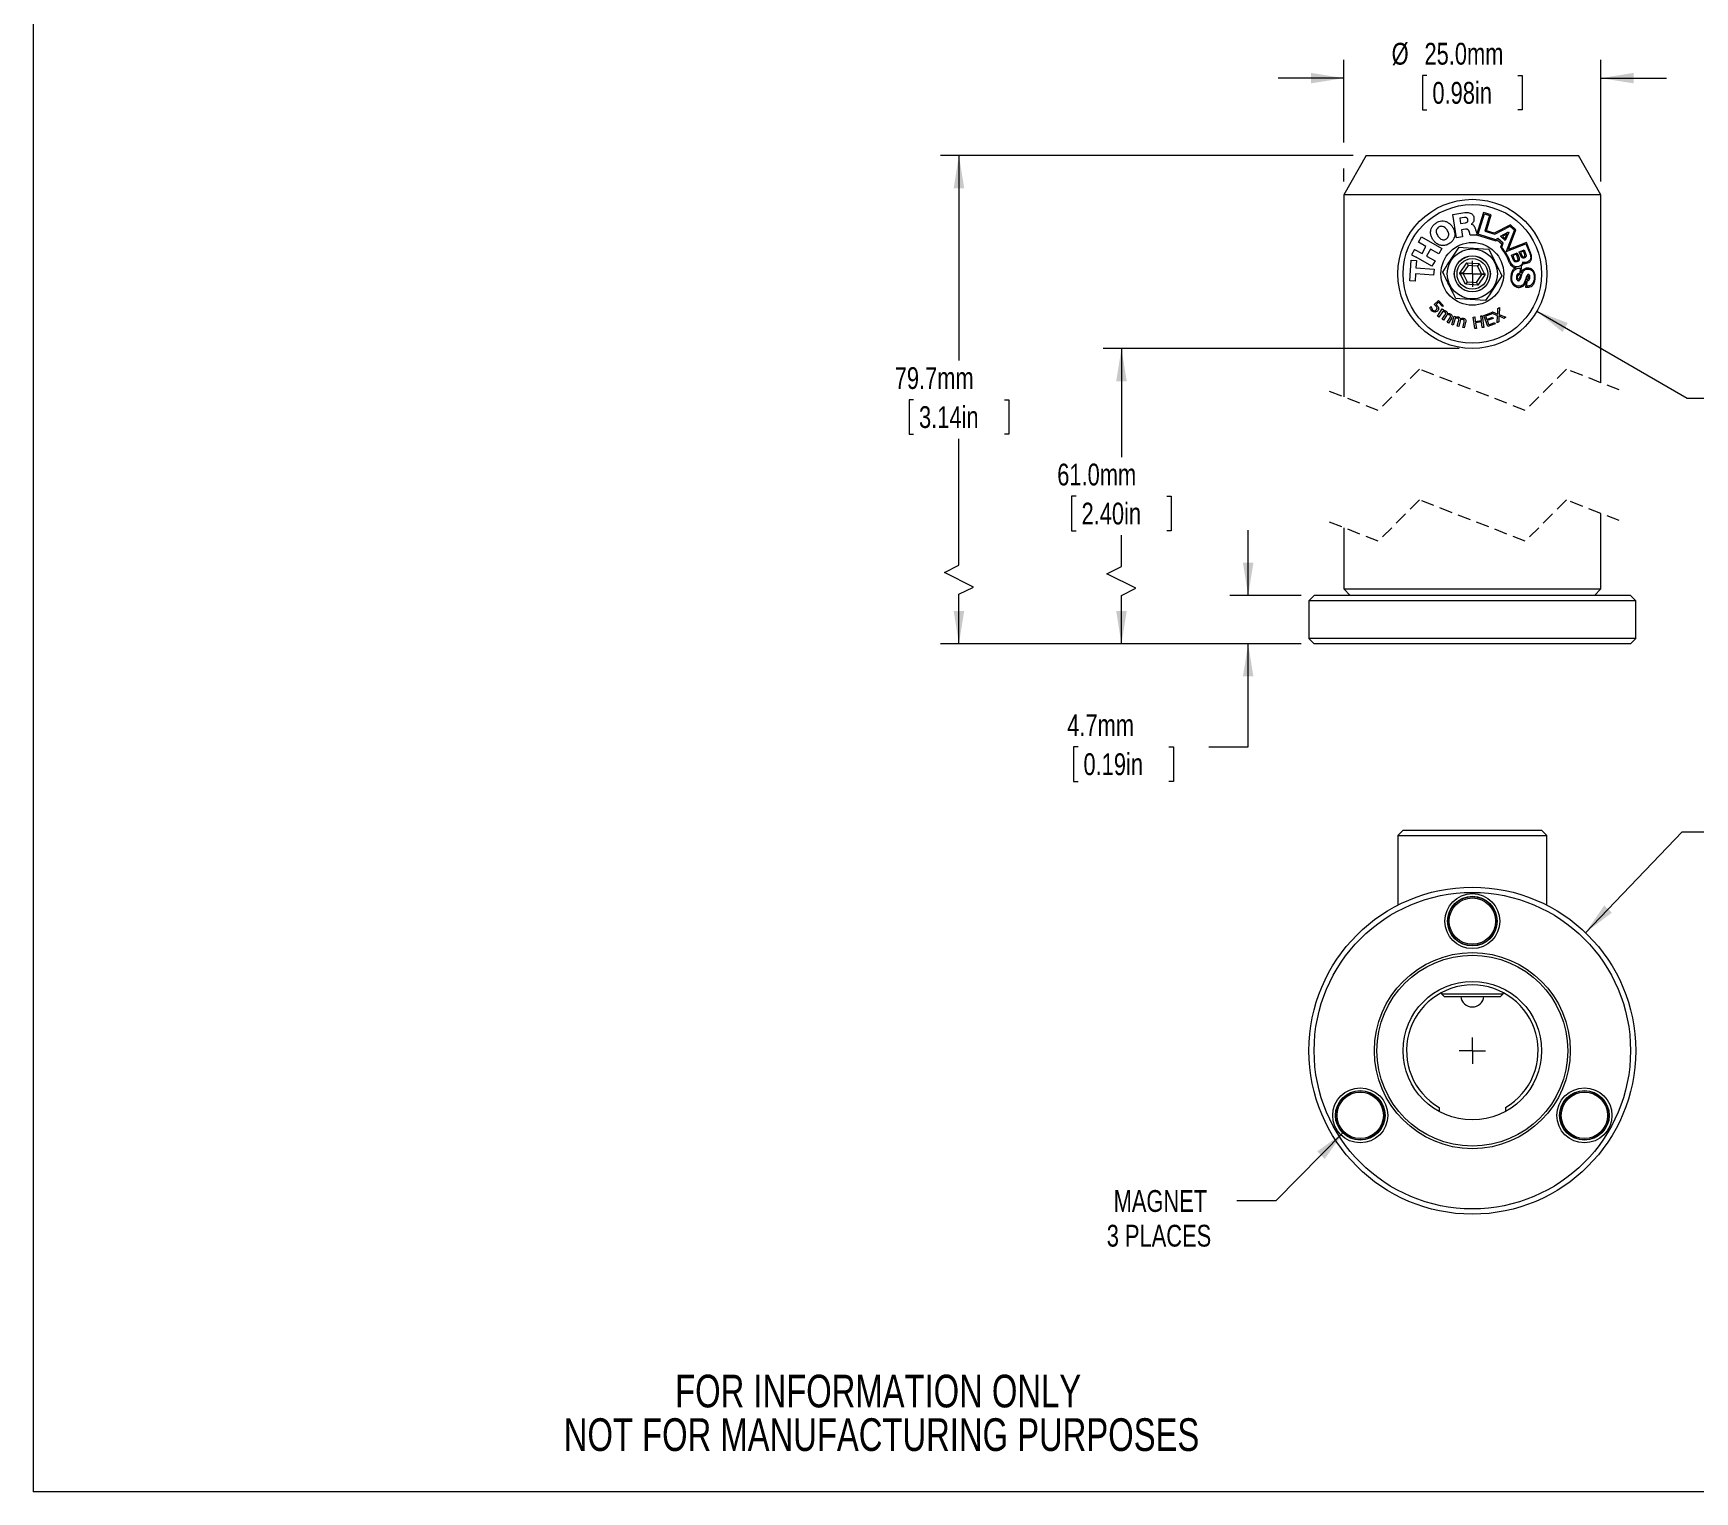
# Model space of a CAD drawing. Header units: millimetres. Extents: x 2 to 278, y 1 to 215.
# Drawn here: x 1.6 to 163, y 0.9 to 142.5 of the extents above; entities that cross this region are included whole.
import ezdxf

# ---------------------------------------------------------------- set-up
doc = ezdxf.new("R2010")
doc.units = ezdxf.units.MM
doc.linetypes.add('HIDDEN', pattern=[1.905, 1.27, -0.635])
doc.styles.add('SLDTEXTSTYLE0', font='TXT', dxfattribs={"width": 0.75})
doc.dimstyles.new('SLDDIMSTYLE0', dxfattribs={"dimtxt": 2.116667, "dimasz": 3.175, "dimexe": 0, "dimexo": 0.0625, "dimgap": 0.529167, "dimtad": 0, "dimtih": 1, "dimtoh": 1, "dimdec": 1, "dimrnd": 1e-09, "dimzin": 12, "dimdsep": 46, "dimtxsty": 'SLDTEXTSTYLE0', "dimsah": 1, "dimcen": 0, "dimadec": 0, "dimazin": 3, "dimtfac": 1, "dimtdec": 1, "dimtofl": 0, "dimtmove": 0, "dimatfit": 3, "dimfxl": 1, "dimfrac": 2, "dimtolj": 1, "dimtzin": 12, "dimarcsym": 0})
doc.dimstyles.new('SLDDIMSTYLE1', dxfattribs={"dimtxt": 2.116667, "dimasz": 3.175, "dimexe": 0, "dimexo": 0.0625, "dimgap": 0.529167, "dimtad": 0, "dimtih": 1, "dimtoh": 1, "dimdec": 1, "dimrnd": 1e-09, "dimzin": 12, "dimdsep": 46, "dimtxsty": 'SLDTEXTSTYLE0', "dimsah": 1, "dimcen": 0.09, "dimadec": 0, "dimazin": 3, "dimtfac": 1, "dimtdec": 1, "dimtmove": 0, "dimatfit": 0, "dimfxl": 1, "dimfrac": 2, "dimtolj": 1, "dimtzin": 12, "dimarcsym": 0})
doc.dimstyles.new('SLDDIMSTYLE2', dxfattribs={"dimtxt": 2.116667, "dimasz": 3.175, "dimexe": 0, "dimexo": 0.0625, "dimgap": 0.529167, "dimtad": 0, "dimtih": 1, "dimtoh": 1, "dimdec": 1, "dimrnd": 1e-09, "dimzin": 4, "dimdsep": 46, "dimtxsty": 'SLDTEXTSTYLE0', "dimsah": 1, "dimcen": 0.09, "dimadec": 0, "dimazin": 1, "dimtfac": 1, "dimtdec": 1, "dimtofl": 0, "dimtmove": 0, "dimatfit": 3, "dimfxl": 1, "dimfrac": 2, "dimtolj": 1, "dimtzin": 12, "dimarcsym": 0})
doc.dimstyles.new('SLDDIMSTYLE3', dxfattribs={"dimtxt": 2.116667, "dimasz": 3.175, "dimexe": 0, "dimexo": 0.0625, "dimgap": 0.529167, "dimtad": 0, "dimtih": 1, "dimtoh": 1, "dimdec": 1, "dimrnd": 1e-09, "dimzin": 12, "dimdsep": 46, "dimtxsty": 'SLDTEXTSTYLE0', "dimsah": 1, "dimcen": 0.09, "dimadec": 0, "dimazin": 3, "dimtfac": 1, "dimtdec": 1, "dimtofl": 0, "dimtmove": 0, "dimatfit": 3, "dimfxl": 1, "dimfrac": 2, "dimtolj": 1, "dimtzin": 12, "dimarcsym": 0})
doc.dimstyles.new('SLDDIMSTYLE4', dxfattribs={"dimtxt": 2.116667, "dimasz": 3.175, "dimexe": 0, "dimexo": 0.0625, "dimgap": 0.529167, "dimtad": 0, "dimtih": 1, "dimtoh": 1, "dimdec": 1, "dimrnd": 1e-09, "dimzin": 4, "dimdsep": 46, "dimtxsty": 'SLDTEXTSTYLE0', "dimsah": 1, "dimcen": 0.09, "dimadec": 0, "dimazin": 1, "dimtfac": 1, "dimtdec": 1, "dimtmove": 0, "dimatfit": 0, "dimfxl": 1, "dimfrac": 2, "dimtolj": 1, "dimtzin": 12, "dimarcsym": 0})
doc.dimstyles.new('SLDDIMSTYLE6', dxfattribs={"dimtxt": 2.116667, "dimasz": 3.175, "dimexe": 0, "dimexo": 0.0625, "dimgap": 0.529167, "dimtad": 0, "dimtih": 1, "dimtoh": 1, "dimdec": 1, "dimrnd": 1e-09, "dimzin": 12, "dimdsep": 46, "dimtxsty": 'SLDTEXTSTYLE0', "dimsah": 1, "dimcen": 0, "dimadec": 0, "dimazin": 3, "dimtfac": 1, "dimtdec": 1, "dimtofl": 0, "dimtmove": 0, "dimatfit": 3, "dimfxl": 1, "dimfrac": 2, "dimtolj": 1, "dimtzin": 12, "dimarcsym": 0})

# ---------------------------------------------------------------- blocks, each defined once
blk = doc.blocks.new('SW_NOTE_2')
at = {"color": 0, "linetype": 'Continuous', "lineweight": 0, "char_height": 3.175, "attachment_point": 2, "style": 'SLDTEXTSTYLE0'}
for s, insert in [('FOR INFORMATION ONLY', (25.05, 4.09)), ('NOT FOR MANUFACTURING PURPOSES', (25.38, -0.14))]:
    blk.add_mtext(s, dxfattribs=dict(at, insert=insert))
blk = doc.blocks.new('*D7')
at = {"color": 7, "linetype": 'Continuous', "lineweight": 0}
for p, q in [((147.67, 115.56), (162.28, 107.12)), ((162.28, 107.12), (166.09, 107.12))]:
    blk.add_line(p, q, dxfattribs=at)
blk.add_solid([(147.67, 115.56), (150.16, 113.53), (150.67, 114.41)], dxfattribs=at)
at = {"color": 7, "linetype": 'Continuous', "lineweight": 0, "char_height": 2.1167, "attachment_point": 1, "style": 'SLDTEXTSTYLE0'}
for s, insert in [('SPRING LOADED THUMBSCREW', (166.09, 108.17, -10.89)), ('5.0mm [3/16in] HEX SOCKET', (166.09, 104.8, -10.89))]:
    blk.add_mtext(s, dxfattribs=dict(at, insert=insert))
blk = doc.blocks.new('*D8')
at = {"color": 7, "linetype": 'Continuous', "lineweight": 0}
for p, q in [((119.62, 87.95), (119.62, 94.3)), ((124.76, 87.95), (117.84, 87.95)), ((124.76, 83.25), (117.84, 83.25)), ((119.62, 73.25), (119.62, 83.25)), ((103.09, 73.25), (102.66, 73.25)), ((102.66, 73.25), (102.66, 69.89)), ((111.92, 73.25), (112.35, 73.25)), ((112.35, 73.25), (112.35, 69.89)), ((115.81, 73.25), (119.62, 73.25)), ((102.66, 69.89), (103.09, 69.89)), ((112.35, 69.89), (111.92, 69.89))]:
    blk.add_line(p, q, dxfattribs=at)
for points in [[(119.62, 87.95), (120.13, 91.13), (119.11, 91.13)], [(119.62, 83.25), (119.11, 80.08), (120.13, 80.08)]]:
    blk.add_solid(points, dxfattribs=at)
at = {"color": 7, "linetype": 'Continuous', "lineweight": 0, "char_height": 2.117, "attachment_point": 1, "style": 'SLDTEXTSTYLE0'}
for s, insert in [('4.7mm', (102.04, 76.41, -10.89)), ('0.19in', (103.62, 72.62, -10.89))]:
    blk.add_mtext(s, dxfattribs=dict(at, insert=insert))
blk = doc.blocks.new('*D9')
at = {"color": 7, "linetype": 'Continuous', "lineweight": 0}
for p, q in [((140.13, 111.94), (105.53, 111.94)), ((107.31, 111.94), (107.31, 101.39)), ((102.9, 97.59), (102.47, 97.59)), ((102.47, 97.59), (102.47, 94.23)), ((111.73, 97.59), (112.15, 97.59)), ((112.15, 97.59), (112.15, 94.23)), ((102.47, 94.23), (102.9, 94.23)), ((107.31, 90.77), (107.31, 93.8)), ((112.15, 94.23), (111.73, 94.23)), ((105.9, 90.06), (107.31, 90.77)), ((108.72, 88.65), (105.9, 90.06)), ((107.31, 87.95), (108.72, 88.65)), ((107.31, 83.25), (107.31, 87.95)), ((124.76, 83.25), (105.53, 83.25))]:
    blk.add_line(p, q, dxfattribs=at)
for points in [[(107.31, 111.94), (106.8, 108.76), (107.82, 108.76)], [(107.31, 83.25), (107.82, 86.43), (106.8, 86.43)]]:
    blk.add_solid(points, dxfattribs=at)
at = {"color": 7, "linetype": 'Continuous', "lineweight": 0, "char_height": 2.117, "attachment_point": 1, "style": 'SLDTEXTSTYLE0'}
for s, insert in [('61.0mm', (101.07, 100.75, -10.89)), ('2.40in', (103.43, 96.96, -10.89))]:
    blk.add_mtext(s, dxfattribs=dict(at, insert=insert))
blk = doc.blocks.new('*D10')
at = {"color": 7, "linetype": 'Continuous', "lineweight": 0}
for p, q in [((129.83, 130.68), (89.74, 130.68)), ((91.52, 130.68), (91.52, 110.76)), ((87.11, 106.96), (86.68, 106.96)), ((86.68, 106.96), (86.68, 103.6)), ((95.94, 106.96), (96.37, 106.96)), ((96.37, 106.96), (96.37, 103.6)), ((86.68, 103.6), (87.11, 103.6)), ((96.37, 103.6), (95.94, 103.6)), ((91.52, 90.89), (91.52, 103.17)), ((90.11, 90.18), (91.52, 90.89)), ((92.93, 88.77), (90.11, 90.18)), ((91.52, 88.06), (92.93, 88.77)), ((91.52, 83.25), (91.52, 88.06)), ((124.76, 83.25), (89.74, 83.25))]:
    blk.add_line(p, q, dxfattribs=at)
for points in [[(91.52, 130.68), (91.01, 127.5), (92.03, 127.5)], [(91.52, 83.25), (92.03, 86.43), (91.01, 86.43)]]:
    blk.add_solid(points, dxfattribs=at)
at = {"color": 7, "linetype": 'Continuous', "lineweight": 0, "char_height": 2.117, "attachment_point": 1, "style": 'SLDTEXTSTYLE0'}
for s, insert in [('79.7mm', (85.28, 110.12, -10.89)), ('3.14in', (87.64, 106.33, -10.89))]:
    blk.add_mtext(s, dxfattribs=dict(at, insert=insert))
blk = doc.blocks.new('*D11')
at = {"color": 7, "linetype": 'Continuous', "lineweight": 0}
for p, q in [((128.9, 131.95), (128.9, 139.97)), ((153.9, 128.14), (153.9, 139.97)), ((128.9, 138.19), (122.55, 138.19)), ((136.98, 138.46), (136.55, 138.46)), ((136.55, 138.46), (136.55, 135.1)), ((145.81, 138.46), (146.24, 138.46)), ((146.24, 138.46), (146.24, 135.1)), ((153.9, 138.19), (160.25, 138.19)), ((136.55, 135.1), (136.98, 135.1)), ((146.24, 135.1), (145.81, 135.1)), ((128.9, 128.14), (128.9, 129.41))]:
    blk.add_line(p, q, dxfattribs=at)
for points in [[(128.9, 138.19), (125.72, 138.7), (125.72, 137.68)], [(153.9, 138.19), (157.07, 137.68), (157.07, 138.7)]]:
    blk.add_solid(points, dxfattribs=at)
at = {"color": 7, "linetype": 'Continuous', "lineweight": 0, "char_height": 2.117, "attachment_point": 1, "style": 'SLDTEXTSTYLE0'}
for s, insert in [('%%c', (133.56, 141.62, -10.89)), ('25.0mm', (136.75, 141.62, -10.89)), ('0.98in', (137.52, 137.82, -10.89))]:
    blk.add_mtext(s, dxfattribs=dict(at, insert=insert))
blk = doc.blocks.new('SW_CENTERMARKSYMBOL_0')
at = {"color": 0, "linetype": 'Continuous', "lineweight": 0}
for q in [(-1.27, 0), (0, 1.27), (0, -1.27), (1.27, 0)]:
    blk.add_line((0, 0), q, dxfattribs=at)
blk = doc.blocks.new('*D17')
at = {"color": 7, "linetype": 'Continuous', "lineweight": 0}
for p, q in [((128.93, 35.85), (122.32, 29.15)), ((122.32, 29.15), (118.51, 29.15))]:
    blk.add_line(p, q, dxfattribs=at)
blk.add_solid([(128.93, 35.85), (126.33, 33.95), (127.06, 33.23)], dxfattribs=at)
at = {"color": 7, "linetype": 'Continuous', "lineweight": 0, "char_height": 2.117, "attachment_point": 1, "style": 'SLDTEXTSTYLE0'}
for s, insert in [('MAGNET', (106.55, 30.2, -6.4)), ('3 PLACES', (105.88, 26.83, -6.4))]:
    blk.add_mtext(s, dxfattribs=dict(at, insert=insert))
blk = doc.blocks.new('*D18')
at = {"color": 7, "linetype": 'Continuous', "lineweight": 0}
for p, q in [((152.39, 55.2), (161.78, 64.98)), ((161.78, 64.98), (165.59, 64.98)), ((166.34, 63.41), (165.91, 63.41)), ((165.91, 63.41), (165.91, 60.05)), ((175.17, 63.41), (175.6, 63.41)), ((175.6, 63.41), (175.6, 60.05)), ((165.91, 60.05), (166.34, 60.05)), ((175.6, 60.05), (175.17, 60.05))]:
    blk.add_line(p, q, dxfattribs=at)
blk.add_solid([(152.39, 55.2), (154.95, 57.14), (154.22, 57.84)], dxfattribs=at)
at = {"color": 7, "linetype": 'Continuous', "lineweight": 0, "char_height": 2.117, "attachment_point": 1, "style": 'SLDTEXTSTYLE0'}
for s, insert in [('%%c', (165.59, 66.57, -6.4)), ('31.8mm', (168.78, 66.57, -6.4)), ('1.25in', (166.87, 62.78, -6.4))]:
    blk.add_mtext(s, dxfattribs=dict(at, insert=insert))
blk = doc.blocks.new('SW_CENTERMARKSYMBOL_2')
at = {"color": 0, "linetype": 'Continuous', "lineweight": 0}
for q in [(-1.27, 0), (0, 1.27), (0, -1.27), (1.27, 0)]:
    blk.add_line((0, 0), q, dxfattribs=at)

msp = doc.modelspace()

# ---------------------------------------------------------------- linework, layer by layer
at = {"color": 7, "linetype": 'Continuous', "lineweight": 0}
for p, q in [((1.58, 214.65), (1.58, 0.9)), ((131.1, 130.68), (128.9, 126.87)), ((131.1, 130.68), (141.4, 130.68)), ((141.4, 130.68), (151.7, 130.68)), ((153.9, 126.87), (151.7, 130.68)), ((128.9, 126.87), (128.9, 107.23)), ((141.4, 126.87), (128.9, 126.87)), ((153.9, 126.87), (141.4, 126.87)), ((153.9, 108.61), (153.9, 126.87)), ((139.5, 124.95), (140.66, 125.14)), ((139.86, 122.69), (139.5, 124.95)), ((140.64, 124.65), (140.17, 124.58)), ((140.17, 124.58), (140.25, 124.07)), ((142.48, 125.15), (141.82, 122.97)), ((141.97, 123.04), (142.57, 125.01)), ((143.23, 124.93), (142.48, 125.15)), ((142.57, 125.01), (143.08, 124.85)), ((143.08, 124.85), (142.62, 123.33)), ((142.77, 123.36), (143.23, 124.93)), ((136.17, 122.25), (136.46, 122.77)), ((136.46, 122.77), (138.45, 121.66)), ((140.45, 122.79), (139.86, 122.69)), ((140.25, 124.07), (140.74, 124.15)), ((140.75, 123.51), (140.35, 123.45)), ((140.35, 123.45), (140.45, 122.79)), ((141.18, 122.96), (141.82, 122.97)), ((141.29, 124), (141.29, 124)), ((141.83, 123.12), (141.82, 122.97)), ((141.82, 122.97), (143.69, 122.38)), ((143.67, 122.5), (141.97, 123.04)), ((142.62, 123.33), (143.57, 123.04)), ((143.53, 123.14), (142.77, 123.36)), ((145.12, 123.95), (143.53, 123.14)), ((143.57, 123.04), (145.09, 123.82)), ((144.14, 122.83), (144.9, 123.26)), ((144.6, 122.42), (144.14, 122.83)), ((144.78, 123.08), (144.33, 122.82)), ((144.33, 122.82), (144.56, 122.6)), ((144.56, 122.6), (144.78, 123.08)), ((144.96, 123.2), (144.6, 122.42)), ((145.5, 123.45), (144.69, 121.35)), ((144.9, 123.26), (144.96, 123.2)), ((144.91, 121.55), (145.64, 123.47)), ((145.09, 123.82), (145.5, 123.45)), ((145.64, 123.47), (145.12, 123.95)), ((135.78, 121.56), (135.49, 121.04)), ((135.78, 121.56), (136.51, 121.16)), ((136.89, 121.84), (136.17, 122.25)), ((136.51, 121.16), (136.89, 121.84)), ((137.34, 121.59), (136.96, 120.91)), ((138.16, 121.14), (137.34, 121.59)), ((138.45, 121.66), (138.16, 121.14)), ((143.89, 122.6), (143.67, 122.5)), ((143.69, 122.38), (143.86, 122.47)), ((143.86, 122.47), (144.27, 122.1)), ((144.39, 122.15), (143.89, 122.6)), ((144.27, 122.1), (144.14, 121.76)), ((144.25, 121.76), (144.39, 122.15)), ((144.69, 121.35), (146.6, 122.11)), ((146.67, 122.24), (144.91, 121.55)), ((145.21, 121.01), (145.74, 121.23)), ((145.68, 121.09), (145.33, 120.96)), ((145.83, 120.72), (145.68, 121.09)), ((145.74, 121.23), (145.94, 120.74)), ((145.96, 121.32), (146.42, 121.51)), ((146.14, 120.88), (145.96, 121.32)), ((146.36, 121.37), (146.09, 121.26)), ((146.09, 121.26), (146.22, 120.95)), ((146.49, 121.06), (146.36, 121.37)), ((146.42, 121.51), (146.6, 121.06)), ((146.6, 122.11), (146.95, 121.25)), ((147.02, 121.32), (146.67, 122.24)), ((135.33, 118.52), (135.46, 120.5)), ((135.46, 120.5), (135.96, 120.47)), ((135.49, 121.04), (135.94, 120.79)), ((135.96, 120.47), (135.91, 119.76)), ((135.91, 119.76), (137.68, 119.65)), ((137.48, 119.93), (135.94, 120.79)), ((136.96, 120.91), (137.78, 120.45)), ((137.78, 120.45), (137.48, 119.93)), ((137.68, 119.65), (137.64, 119.05)), ((140.19, 119.25), (140.86, 120.26)), ((140.99, 120), (140.48, 119.24)), ((140.86, 120.26), (142.07, 120.18)), ((140.86, 120.26), (140.99, 120)), ((141.91, 119.94), (140.99, 120)), ((142.07, 120.18), (141.91, 119.94)), ((142.31, 119.12), (141.91, 119.94)), ((142.07, 120.18), (142.6, 119.1)), ((145.02, 120.25), (144.88, 120.58)), ((145.08, 120.36), (144.97, 120.62)), ((145.4, 120.52), (145.21, 121.01)), ((145.33, 120.96), (145.48, 120.59)), ((145.89, 119.75), (146.06, 119.74)), ((146.06, 119.74), (146.03, 119.23)), ((146.13, 119.28), (146.17, 119.98)), ((135.83, 118.48), (135.33, 118.52)), ((135.87, 119.17), (135.83, 118.48)), ((137.64, 119.05), (135.87, 119.17)), ((140.48, 119.24), (140.19, 119.25)), ((140.72, 118.17), (140.19, 119.25)), ((140.48, 119.24), (140.89, 118.41)), ((140.89, 118.41), (140.72, 118.17)), ((141.93, 118.09), (140.72, 118.17)), ((140.89, 118.41), (141.8, 118.35)), ((141.8, 118.35), (142.31, 119.12)), ((141.8, 118.35), (141.93, 118.09)), ((142.6, 119.1), (141.93, 118.09)), ((142.6, 119.1), (142.31, 119.12)), ((146.62, 118.51), (146.58, 117.88)), ((146.7, 117.99), (146.73, 118.53)), ((137.69, 116.22), (138.11, 116.61)), ((138.12, 116.43), (137.88, 116.2)), ((138.11, 116.61), (138.58, 116.1)), ((138.5, 116.02), (138.12, 116.43)), ((137.28, 115.89), (137.4, 116)), ((137.4, 116), (137.41, 115.99)), ((138.03, 115.07), (138.48, 115.78)), ((138.15, 114.99), (138.03, 115.07)), ((138.49, 115.51), (138.15, 114.99)), ((138.48, 115.78), (138.61, 115.7)), ((138.48, 114.77), (138.74, 115.17)), ((138.61, 114.69), (138.48, 114.77)), ((138.58, 116.1), (138.5, 116.02)), ((138.61, 115.7), (138.56, 115.62)), ((138.9, 115.14), (138.61, 114.69)), ((138.94, 114.48), (139.2, 114.88)), ((139.36, 114.85), (139.07, 114.4)), ((139.41, 114.25), (139.63, 115.07)), ((139.72, 114.84), (139.55, 114.21)), ((139.63, 115.07), (139.77, 115.04)), ((139.77, 115.04), (139.75, 114.94)), ((141.49, 114.99), (141.63, 115.01)), ((141.64, 113.86), (141.49, 114.99)), ((141.63, 115.01), (141.69, 114.57)), ((141.69, 114.57), (142.28, 114.65)), ((142.22, 115.09), (142.36, 115.11)), ((142.28, 114.65), (142.22, 115.09)), ((142.36, 115.11), (142.52, 113.98)), ((142.51, 115.13), (143.21, 115.39)), ((142.91, 114.07), (142.51, 115.13)), ((143.25, 115.27), (142.69, 115.06)), ((142.69, 115.06), (142.8, 114.76)), ((142.8, 114.76), (143.37, 114.98)), ((143.41, 114.86), (142.85, 114.64)), ((142.85, 114.64), (143, 114.24)), ((143.21, 115.39), (143.25, 115.27)), ((143.22, 115.39), (143.37, 115.49)), ((143.85, 115.12), (143.22, 115.39)), ((143.37, 115.49), (143.87, 115.26)), ((143.37, 114.98), (143.41, 114.86)), ((143.82, 114.43), (143.85, 115.12)), ((143.87, 115.26), (143.88, 115.82)), ((143.88, 115.82), (144.03, 115.91)), ((143.98, 115.09), (143.97, 114.53)), ((144.49, 114.86), (143.98, 115.09)), ((144.03, 115.91), (144, 115.23)), ((144, 115.23), (144.64, 114.96)), ((144.64, 114.96), (144.49, 114.86)), ((139.07, 114.4), (138.94, 114.48)), ((139.55, 114.21), (139.41, 114.25)), ((139.94, 114.11), (140.06, 114.59)), ((140.08, 114.07), (139.94, 114.11)), ((140.22, 114.61), (140.08, 114.07)), ((140.47, 113.97), (140.59, 114.45)), ((140.61, 113.93), (140.47, 113.97)), ((140.75, 114.47), (140.61, 113.93)), ((141.79, 113.88), (141.64, 113.86)), ((142.3, 114.52), (141.71, 114.44)), ((141.71, 114.44), (141.79, 113.88)), ((142.37, 113.96), (142.3, 114.52)), ((142.52, 113.98), (142.37, 113.96)), ((143.61, 114.34), (142.91, 114.07)), ((143, 114.24), (143.56, 114.46)), ((143.56, 114.46), (143.61, 114.34)), ((143.97, 114.53), (143.82, 114.43)), ((153.9, 88.59), (153.9, 95.91)), ((128.9, 94.53), (128.9, 88.59)), ((126.03, 87.95), (125.52, 87.44)), ((125.52, 87.44), (125.52, 83.76)), ((157.27, 87.44), (125.52, 87.44)), ((156.76, 87.95), (126.03, 87.95)), ((128.9, 88.59), (129.53, 87.95)), ((128.9, 88.59), (141.4, 88.59)), ((141.4, 88.59), (153.9, 88.59)), ((153.26, 87.95), (153.9, 88.59)), ((157.27, 87.44), (156.76, 87.95)), ((157.27, 83.76), (157.27, 87.44)), ((125.52, 83.76), (126.03, 83.25)), ((157.27, 83.76), (125.52, 83.76)), ((156.76, 83.25), (126.03, 83.25)), ((156.76, 83.25), (157.27, 83.76)), ((134.67, 65.14), (134.16, 64.63)), ((134.16, 64.63), (134.16, 57.87)), ((134.16, 64.63), (140.92, 64.63)), ((134.67, 65.14), (140.96, 65.14)), ((137.34, 65.14), (137.34, 65.14)), ((139.69, 65.14), (139.69, 65.14)), ((140.92, 64.63), (148.64, 64.63)), ((140.96, 65.14), (148.13, 65.14)), ((148.64, 64.63), (148.13, 65.14)), ((148.64, 57.87), (148.64, 64.63)), ((138.4, 49.38), (138.4, 49.26)), ((138.4, 49.26), (138.65, 49.01)), ((138.4, 49.26), (141.2, 49.26)), ((138.65, 49.01), (141.22, 49.01)), ((141.2, 49.26), (144.4, 49.26)), ((141.22, 49.01), (144.14, 49.01)), ((144.14, 49.01), (144.4, 49.26)), ((144.4, 49.26), (144.4, 49.38)), ((138.17, 38.23), (138.17, 37.84)), ((144.62, 38.23), (144.62, 37.84)), ((277.99, 0.9), (1.58, 0.9))]:
    msp.add_line(p, q, dxfattribs=at)
at = {"color": 7, "linetype": 'HIDDEN', "lineweight": 0}
for p, q in [((136.26, 109.92), (132.26, 105.92)), ((146.54, 105.92), (136.26, 109.92)), ((150.54, 109.92), (146.54, 105.92)), ((155.67, 107.92), (150.54, 109.92)), ((132.26, 105.92), (127.12, 107.92)), ((136.26, 97.22), (132.26, 93.22)), ((146.54, 93.22), (136.26, 97.22)), ((150.54, 97.22), (146.54, 93.22)), ((155.67, 95.22), (150.54, 97.22)), ((132.26, 93.22), (127.12, 95.22))]:
    msp.add_line(p, q, dxfattribs=at)
at = {"color": 7, "linetype": 'Continuous', "lineweight": 0, "flags": 128}
for points in [[(138.52, 119.36), (138.85, 119.86), (139.03, 120.14), (139.22, 120.41), (139.47, 120.8), (139.73, 121.19), (139.93, 121.48), (140.12, 121.76)], [(140.12, 121.76), (140.5, 121.74), (141, 121.71), (141.51, 121.67), (142.01, 121.64), (142.49, 121.61), (143, 121.58)], [(143, 121.58), (143.27, 121.04), (143.41, 120.74), (143.56, 120.44), (143.76, 120.03), (143.97, 119.61), (144.13, 119.29), (144.28, 118.99)], [(139.79, 116.78), (139.53, 117.31), (139.38, 117.61), (139.23, 117.91), (139.03, 118.32), (138.82, 118.74), (138.67, 119.06), (138.52, 119.36)], [(144.28, 118.99), (143.94, 118.49), (143.76, 118.22), (143.58, 117.94), (143.32, 117.55), (143.06, 117.16), (142.86, 116.87), (142.67, 116.59)], [(142.67, 116.59), (142.17, 116.62), (141.68, 116.65), (141.19, 116.68), (140.67, 116.72), (140.17, 116.75), (139.79, 116.78)]]:
    msp.add_lwpolyline(points, dxfattribs=at)
at = {"color": 7, "linetype": 'Continuous', "lineweight": 0}
for centre, radius in [((141.4, 119.18), 7.24), ((141.4, 119.18), 6.73), ((141.4, 119.18), 3.05), ((141.4, 119.18), 2.43), ((141.4, 119.18), 1.75), ((141.4, 119.18), 1.74), ((141.4, 119.18), 1.49), ((141.4, 43.74), 15.88), ((141.4, 43.74), 15.37), ((141.4, 56.32), 2.67), ((141.4, 56.32), 2.41), ((141.4, 56.32), 2.38), ((141.4, 56.32), 2.25), ((141.4, 43.74), 9.52), ((141.4, 43.74), 9.27), ((141.4, 43.74), 6.73), ((130.51, 37.46), 2.67), ((130.51, 37.46), 2.41), ((130.51, 37.46), 2.38), ((130.51, 37.46), 2.25), ((152.29, 37.46), 2.67), ((152.29, 37.46), 2.41), ((152.29, 37.46), 2.38), ((152.29, 37.46), 2.25)]:
    msp.add_circle(centre, radius, dxfattribs=at)
for centre, radius, start, end in [((141.32, 119.16), 3.84, 21.7982, 42.7405), ((141.41, 119.18), 3.84, 22.0711, 42.132), ((141.4, 43.74), 6.39, 300.3294, 239.6706), ((141.4, 49.13), 1.14, 186.3794, 353.6206)]:
    msp.add_arc(centre, radius, start, end, dxfattribs=at)
for points, knots in [([(137.84, 124.1), (137.93, 124.16), (138.12, 124.27), (138.43, 124.33), (138.72, 124.31), (139, 124.2), (139.25, 124.02), (139.45, 123.78), (139.61, 123.5), (139.69, 123.2), (139.7, 122.91), (139.62, 122.62), (139.46, 122.35), (139.29, 122.22), (139.2, 122.15)], [0, 0, 0, 0, 0.0915869, 0.1741177, 0.2526283, 0.3313194, 0.4131649, 0.5000024, 0.5868368, 0.6686799, 0.7473712, 0.8258819, 0.9084132, 1, 1, 1, 1]), ([(140.97, 124.46), (140.97, 124.48), (140.95, 124.54), (140.9, 124.6), (140.83, 124.64), (140.74, 124.66), (140.67, 124.66), (140.64, 124.65)], [0, 0, 0, 0, 0.197025, 0.371429, 0.543407, 0.760307, 1, 1, 1, 1]), ([(140.66, 125.14), (140.73, 125.14), (140.88, 125.16), (141.09, 125.13), (141.28, 125.06), (141.41, 124.95), (141.51, 124.8), (141.54, 124.69), (141.55, 124.63)], [0, 0, 0, 0, 0.194017, 0.380668, 0.558095, 0.695176, 0.838546, 1, 1, 1, 1]), ([(140.74, 124.15), (140.77, 124.15), (140.83, 124.17), (140.9, 124.21), (140.96, 124.27), (140.98, 124.36), (140.98, 124.42), (140.97, 124.46)], [0, 0, 0, 0, 0.2111307, 0.392708, 0.5599177, 0.7634399, 1, 1, 1, 1]), ([(141.55, 124.63), (141.56, 124.56), (141.57, 124.43), (141.51, 124.24), (141.42, 124.1), (141.33, 124.04), (141.29, 124)], [0, 0, 0, 0, 0.282914, 0.557637, 0.773567, 1, 1, 1, 1]), ([(137.59, 122.48), (137.53, 122.58), (137.41, 122.78), (137.33, 123.11), (137.35, 123.42), (137.45, 123.69), (137.61, 123.92), (137.76, 124.04), (137.84, 124.1)], [0, 0, 0, 0, 0.193589, 0.375168, 0.55044, 0.689966, 0.837498, 1, 1, 1, 1]), ([(138.11, 123.71), (138.06, 123.66), (137.96, 123.59), (137.89, 123.41), (137.89, 123.23), (137.94, 123.03), (138.02, 122.91), (138.06, 122.84)], [0, 0, 0, 0, 0.200878, 0.378021, 0.553533, 0.771361, 1, 1, 1, 1]), ([(138.06, 122.84), (138.12, 122.77), (138.23, 122.63), (138.43, 122.51), (138.61, 122.49), (138.76, 122.51), (138.84, 122.57), (138.88, 122.59)], [0, 0, 0, 0, 0.289122, 0.558791, 0.69587, 0.838863, 1, 1, 1, 1]), ([(138.94, 123.45), (138.88, 123.53), (138.76, 123.67), (138.56, 123.78), (138.38, 123.81), (138.24, 123.78), (138.15, 123.73), (138.11, 123.71)], [0, 0, 0, 0, 0.289137, 0.55879, 0.69586, 0.838852, 1, 1, 1, 1]), ([(138.88, 122.59), (138.94, 122.63), (139.03, 122.71), (139.1, 122.88), (139.11, 123.07), (139.05, 123.27), (138.97, 123.39), (138.94, 123.45)], [0, 0, 0, 0, 0.20089, 0.378036, 0.553551, 0.771376, 1, 1, 1, 1]), ([(141.16, 123.11), (141.14, 123.16), (141.12, 123.27), (141.06, 123.39), (140.99, 123.47), (140.92, 123.51), (140.84, 123.52), (140.78, 123.52), (140.75, 123.51)], [0, 0, 0, 0, 0.2639182, 0.5064611, 0.6190015, 0.7315924, 0.8544148, 1, 1, 1, 1]), ([(141.18, 122.96), (141.17, 122.99), (141.17, 123.04), (141.16, 123.09), (141.16, 123.11)], [0, 0, 0, 0, 0.65029, 1, 1, 1, 1]), ([(141.29, 124), (141.35, 123.98), (141.48, 123.95), (141.59, 123.8), (141.66, 123.66), (141.69, 123.56), (141.71, 123.51)], [0, 0, 0, 0, 0.279764, 0.555085, 0.780169, 1, 1, 1, 1]), ([(141.71, 123.51), (141.71, 123.48), (141.73, 123.42), (141.76, 123.28), (141.8, 123.18), (141.83, 123.12)], [0, 0, 0, 0, 0.210169, 0.507381, 1, 1, 1, 1]), ([(139.2, 122.15), (139.09, 122.08), (138.89, 121.96), (138.54, 121.91), (138.23, 121.96), (137.97, 122.09), (137.76, 122.26), (137.65, 122.41), (137.59, 122.48)], [0, 0, 0, 0, 0.2035594, 0.3859341, 0.560998, 0.7008118, 0.8463934, 1, 1, 1, 1]), ([(146.95, 121.25), (146.98, 121.16), (147.05, 121), (147.08, 120.79), (147.05, 120.63), (146.99, 120.52), (146.9, 120.42), (146.82, 120.38), (146.77, 120.36)], [0, 0, 0, 0, 0.259613, 0.504294, 0.619494, 0.734392, 0.857507, 1, 1, 1, 1]), ([(146.97, 120.34), (147, 120.37), (147.06, 120.43), (147.13, 120.54), (147.17, 120.69), (147.16, 120.87), (147.12, 121.08), (147.06, 121.23), (147.02, 121.32)], [0, 0, 0, 0, 0.11299, 0.234904, 0.380536, 0.531044, 0.731913, 1, 1, 1, 1]), ([(145.02, 120.25), (145.06, 120.17), (145.13, 120.03), (145.3, 119.88), (145.46, 119.79), (145.57, 119.78), (145.62, 119.78)], [0, 0, 0, 0, 0.3104244, 0.6000691, 0.8080123, 1, 1, 1, 1]), ([(145.92, 119.9), (145.85, 119.88), (145.73, 119.84), (145.54, 119.88), (145.36, 119.98), (145.2, 120.14), (145.12, 120.28), (145.08, 120.36)], [0, 0, 0, 0, 0.192428, 0.364898, 0.537622, 0.757448, 1, 1, 1, 1]), ([(145.62, 119.78), (145.58, 119.76), (145.49, 119.72), (145.37, 119.61), (145.26, 119.43), (145.17, 119.19), (145.15, 118.99), (145.14, 118.88)], [0, 0, 0, 0, 0.126616, 0.273246, 0.446194, 0.693436, 1, 1, 1, 1]), ([(145.24, 118.92), (145.26, 119.03), (145.29, 119.25), (145.43, 119.51), (145.64, 119.69), (145.81, 119.73), (145.89, 119.75)], [0, 0, 0, 0, 0.296066, 0.570524, 0.779216, 1, 1, 1, 1]), ([(145.77, 120.37), (145.74, 120.36), (145.68, 120.34), (145.58, 120.35), (145.5, 120.38), (145.44, 120.44), (145.42, 120.5), (145.4, 120.52)], [0, 0, 0, 0, 0.237889, 0.435825, 0.615005, 0.814865, 1, 1, 1, 1]), ([(145.48, 120.59), (145.5, 120.56), (145.52, 120.51), (145.58, 120.47), (145.63, 120.45), (145.68, 120.44), (145.72, 120.45), (145.73, 120.46)], [0, 0, 0, 0, 0.255403, 0.524, 0.668506, 0.822948, 1, 1, 1, 1]), ([(145.73, 120.46), (145.75, 120.47), (145.79, 120.49), (145.83, 120.54), (145.85, 120.59), (145.85, 120.66), (145.83, 120.7), (145.83, 120.72)], [0, 0, 0, 0, 0.219172, 0.402031, 0.57321, 0.78059, 1, 1, 1, 1]), ([(145.94, 120.74), (145.95, 120.7), (145.97, 120.62), (145.96, 120.52), (145.91, 120.45), (145.85, 120.4), (145.8, 120.38), (145.77, 120.37)], [0, 0, 0, 0, 0.2580053, 0.507897, 0.6488653, 0.8090752, 1, 1, 1, 1]), ([(146.28, 120.33), (146.27, 120.27), (146.25, 120.16), (146.16, 120.03), (146.04, 119.94), (145.96, 119.91), (145.92, 119.9)], [0, 0, 0, 0, 0.285155, 0.557727, 0.774206, 1, 1, 1, 1]), ([(146.46, 120.73), (146.43, 120.72), (146.38, 120.71), (146.3, 120.72), (146.23, 120.75), (146.17, 120.81), (146.15, 120.85), (146.14, 120.88)], [0, 0, 0, 0, 0.233634, 0.429534, 0.609082, 0.811501, 1, 1, 1, 1]), ([(146.17, 119.98), (146.2, 119.99), (146.25, 120.03), (146.3, 120.11), (146.32, 120.18), (146.33, 120.22)], [0, 0, 0, 0, 0.301017, 0.598636, 1, 1, 1, 1]), ([(146.17, 119.37), (146.22, 119.44), (146.3, 119.56), (146.47, 119.69), (146.66, 119.77), (146.9, 119.77), (147.05, 119.71), (147.13, 119.68)], [0, 0, 0, 0, 0.212824, 0.396363, 0.564572, 0.766971, 1, 1, 1, 1]), ([(146.21, 119.09), (146.24, 119.17), (146.3, 119.33), (146.42, 119.51), (146.56, 119.61), (146.7, 119.65), (146.79, 119.65), (146.84, 119.65)], [0, 0, 0, 0, 0.2812621, 0.5508645, 0.6893126, 0.8347425, 1, 1, 1, 1]), ([(146.22, 120.95), (146.23, 120.93), (146.25, 120.89), (146.29, 120.85), (146.34, 120.83), (146.38, 120.83), (146.4, 120.84), (146.42, 120.84)], [0, 0, 0, 0, 0.263182, 0.536224, 0.679634, 0.829866, 1, 1, 1, 1]), ([(146.77, 120.36), (146.73, 120.33), (146.65, 120.28), (146.47, 120.26), (146.35, 120.3), (146.28, 120.33)], [0, 0, 0, 0, 0.284664, 0.559152, 1, 1, 1, 1]), ([(146.33, 120.22), (146.36, 120.21), (146.43, 120.18), (146.51, 120.18), (146.54, 120.19)], [0, 0, 0, 0, 0.531693, 1, 1, 1, 1]), ([(146.42, 120.84), (146.43, 120.85), (146.46, 120.86), (146.5, 120.9), (146.51, 120.95), (146.51, 121), (146.49, 121.04), (146.49, 121.06)], [0, 0, 0, 0, 0.210863, 0.389597, 0.561336, 0.773638, 1, 1, 1, 1]), ([(146.6, 121.06), (146.61, 121.03), (146.64, 120.96), (146.62, 120.87), (146.58, 120.81), (146.53, 120.76), (146.49, 120.74), (146.46, 120.73)], [0, 0, 0, 0, 0.262636, 0.514537, 0.654614, 0.812515, 1, 1, 1, 1]), ([(146.54, 120.19), (146.63, 120.2), (146.78, 120.22), (146.92, 120.31), (146.97, 120.34)], [0, 0, 0, 0, 0.564213, 1, 1, 1, 1]), ([(146.84, 119.65), (146.9, 119.65), (147, 119.63), (147.13, 119.56), (147.23, 119.47), (147.34, 119.31), (147.41, 119.07), (147.41, 118.87), (147.41, 118.77)], [0, 0, 0, 0, 0.134456, 0.25686, 0.375553, 0.495814, 0.745965, 1, 1, 1, 1]), ([(147.5, 118.78), (147.51, 118.86), (147.51, 119.03), (147.46, 119.25), (147.37, 119.43), (147.26, 119.57), (147.17, 119.64), (147.13, 119.68)], [0, 0, 0, 0, 0.257782, 0.474648, 0.660353, 0.846828, 1, 1, 1, 1]), ([(145.14, 118.88), (145.14, 118.78), (145.14, 118.59), (145.22, 118.33), (145.36, 118.11), (145.57, 117.93), (145.76, 117.89), (145.85, 117.87)], [0, 0, 0, 0, 0.214813, 0.411463, 0.593541, 0.796183, 1, 1, 1, 1]), ([(145.9, 117.98), (145.81, 117.99), (145.65, 118.01), (145.45, 118.16), (145.31, 118.36), (145.24, 118.62), (145.24, 118.82), (145.24, 118.92)], [0, 0, 0, 0, 0.202997, 0.380346, 0.554846, 0.771411, 1, 1, 1, 1]), ([(145.69, 118.86), (145.68, 118.82), (145.68, 118.74), (145.71, 118.63), (145.76, 118.56), (145.82, 118.52), (145.86, 118.52), (145.87, 118.52)], [0, 0, 0, 0, 0.2770585, 0.5345448, 0.7638479, 0.8771023, 1, 1, 1, 1]), ([(146.03, 119.23), (145.99, 119.23), (145.92, 119.22), (145.82, 119.18), (145.74, 119.1), (145.7, 118.99), (145.69, 118.91), (145.69, 118.86)], [0, 0, 0, 0, 0.210708, 0.385024, 0.548448, 0.756707, 1, 1, 1, 1]), ([(145.87, 118.65), (145.86, 118.66), (145.84, 118.66), (145.81, 118.68), (145.79, 118.71), (145.78, 118.75), (145.78, 118.8), (145.79, 118.87), (145.8, 118.92), (145.81, 118.95)], [0, 0, 0, 0, 0.105865, 0.200196, 0.290612, 0.387169, 0.541965, 0.742417, 1, 1, 1, 1]), ([(145.81, 118.95), (145.82, 118.97), (145.84, 119.02), (145.88, 119.07), (145.92, 119.11), (145.99, 119.14), (146.06, 119.14), (146.12, 119.13)], [0, 0, 0, 0, 0.198375, 0.3566603, 0.489179, 0.6100413, 1, 1, 1, 1]), ([(145.85, 117.87), (145.93, 117.87), (146.06, 117.87), (146.26, 117.94), (146.41, 118.07), (146.53, 118.26), (146.59, 118.41), (146.62, 118.49)], [0, 0, 0, 0, 0.208194, 0.382385, 0.547555, 0.757629, 1, 1, 1, 1]), ([(146.12, 119.13), (146.09, 119.07), (146.05, 118.96), (145.99, 118.81), (145.94, 118.71), (145.9, 118.66), (145.89, 118.65), (145.88, 118.65), (145.87, 118.65), (145.87, 118.65)], [0, 0, 0, 0, 0.353435, 0.664627, 0.889231, 0.957693, 0.973945, 0.987624, 1, 1, 1, 1]), ([(145.87, 118.52), (145.9, 118.52), (145.94, 118.52), (146.02, 118.58), (146.08, 118.7), (146.14, 118.88), (146.19, 119.02), (146.21, 119.09)], [0, 0, 0, 0, 0.089588, 0.178597, 0.397042, 0.67897, 1, 1, 1, 1]), ([(146.53, 118.53), (146.5, 118.45), (146.44, 118.3), (146.31, 118.1), (146.11, 117.98), (145.98, 117.98), (145.9, 117.98)], [0, 0, 0, 0, 0.283785, 0.553722, 0.762442, 1, 1, 1, 1]), ([(146.17, 119.37), (146.17, 119.36), (146.15, 119.32), (146.13, 119.29), (146.13, 119.28)], [0, 0, 0, 0, 0.556946, 1, 1, 1, 1]), ([(146.84, 119.11), (146.82, 119.11), (146.79, 119.11), (146.72, 119.05), (146.66, 118.92), (146.6, 118.74), (146.56, 118.61), (146.53, 118.53)], [0, 0, 0, 0, 0.08026, 0.164103, 0.382402, 0.670407, 1, 1, 1, 1]), ([(146.58, 117.88), (146.65, 117.88), (146.79, 117.87), (147.01, 117.91), (147.19, 118.01), (147.33, 118.15), (147.41, 118.32), (147.48, 118.53), (147.5, 118.69), (147.5, 118.78)], [0, 0, 0, 0, 0.1369643, 0.2873354, 0.4477876, 0.5535721, 0.6754242, 0.8214849, 1, 1, 1, 1]), ([(146.62, 118.49), (146.62, 118.5), (146.62, 118.5), (146.62, 118.51), (146.62, 118.51)], [0, 0, 0, 0, 0.558051, 1, 1, 1, 1]), ([(146.66, 118.64), (146.68, 118.7), (146.71, 118.8), (146.75, 118.91), (146.77, 118.96), (146.79, 118.98), (146.81, 119), (146.82, 119), (146.83, 119)], [0, 0, 0, 0, 0.449122, 0.734078, 0.827, 0.895062, 0.948105, 1, 1, 1, 1]), ([(146.75, 118.64), (146.73, 118.64), (146.7, 118.64), (146.68, 118.64), (146.66, 118.64)], [0, 0, 0, 0, 0.517446, 1, 1, 1, 1]), ([(147.41, 118.77), (147.4, 118.7), (147.39, 118.55), (147.31, 118.34), (147.19, 118.17), (147.05, 118.06), (146.88, 117.99), (146.76, 117.99), (146.7, 117.99)], [0, 0, 0, 0, 0.192763, 0.379885, 0.558959, 0.697232, 0.840615, 1, 1, 1, 1]), ([(146.73, 118.53), (146.75, 118.53), (146.79, 118.52), (146.85, 118.54), (146.9, 118.57), (146.95, 118.63), (146.99, 118.72), (147, 118.8), (147, 118.84)], [0, 0, 0, 0, 0.1374204, 0.2585951, 0.3736621, 0.4900148, 0.7373968, 1, 1, 1, 1]), ([(146.86, 118.81), (146.86, 118.79), (146.86, 118.76), (146.84, 118.71), (146.82, 118.67), (146.79, 118.65), (146.76, 118.65), (146.75, 118.64)], [0, 0, 0, 0, 0.269685, 0.474987, 0.635134, 0.804362, 1, 1, 1, 1]), ([(146.83, 119), (146.83, 119), (146.83, 119), (146.84, 119), (146.84, 118.99), (146.85, 118.97), (146.86, 118.91), (146.86, 118.85), (146.86, 118.81)], [0, 0, 0, 0, 0.0174082, 0.0365293, 0.0587126, 0.1473995, 0.4105276, 1, 1, 1, 1]), ([(147, 118.84), (147, 118.87), (147, 118.93), (146.98, 119.02), (146.94, 119.08), (146.89, 119.11), (146.86, 119.11), (146.84, 119.11)], [0, 0, 0, 0, 0.256508, 0.510067, 0.745742, 0.866164, 1, 1, 1, 1]), ([(137.45, 115.6), (137.41, 115.65), (137.34, 115.74), (137.3, 115.84), (137.28, 115.89)], [0, 0, 0, 0, 0.5598738, 1, 1, 1, 1]), ([(137.41, 115.99), (137.42, 115.93), (137.43, 115.82), (137.5, 115.73), (137.53, 115.69)], [0, 0, 0, 0, 0.560316, 1, 1, 1, 1]), ([(137.74, 115.46), (137.67, 115.47), (137.56, 115.49), (137.48, 115.57), (137.45, 115.6)], [0, 0, 0, 0, 0.5583272, 1, 1, 1, 1]), ([(137.53, 115.69), (137.56, 115.66), (137.61, 115.61), (137.68, 115.6), (137.71, 115.6)], [0, 0, 0, 0, 0.560454, 1, 1, 1, 1]), ([(137.86, 116.06), (137.83, 116.09), (137.78, 116.14), (137.72, 116.19), (137.69, 116.22)], [0, 0, 0, 0, 0.5599073, 1, 1, 1, 1]), ([(137.71, 115.6), (137.75, 115.6), (137.82, 115.61), (137.88, 115.66), (137.9, 115.68)], [0, 0, 0, 0, 0.557945, 1, 1, 1, 1]), ([(138.01, 115.57), (137.96, 115.53), (137.88, 115.47), (137.78, 115.46), (137.74, 115.46)], [0, 0, 0, 0, 0.559668, 1, 1, 1, 1]), ([(137.98, 115.86), (137.96, 115.9), (137.94, 115.97), (137.89, 116.03), (137.86, 116.06)], [0, 0, 0, 0, 0.557739, 1, 1, 1, 1]), ([(137.88, 116.2), (137.9, 116.19), (137.93, 116.16), (137.96, 116.13), (137.97, 116.11)], [0, 0, 0, 0, 0.55999, 1, 1, 1, 1]), ([(137.9, 115.68), (137.93, 115.71), (137.97, 115.76), (137.98, 115.83), (137.98, 115.86)], [0, 0, 0, 0, 0.560442, 1, 1, 1, 1]), ([(137.97, 116.11), (138.01, 116.07), (138.08, 115.99), (138.11, 115.89), (138.12, 115.85)], [0, 0, 0, 0, 0.560747, 1, 1, 1, 1]), ([(138.12, 115.85), (138.13, 115.82), (138.13, 115.76), (138.1, 115.66), (138.04, 115.6), (138.01, 115.57)], [0, 0, 0, 0, 0.280187, 0.560288, 1, 1, 1, 1]), ([(138.74, 115.47), (138.69, 115.49), (138.61, 115.52), (138.53, 115.52), (138.49, 115.51)], [0, 0, 0, 0, 0.557546, 1, 1, 1, 1]), ([(138.56, 115.62), (138.61, 115.62), (138.72, 115.63), (138.81, 115.58), (138.85, 115.56)], [0, 0, 0, 0, 0.560639, 1, 1, 1, 1]), ([(138.82, 115.34), (138.82, 115.36), (138.82, 115.39), (138.79, 115.44), (138.76, 115.46), (138.74, 115.47)], [0, 0, 0, 0, 0.27969, 0.559238, 1, 1, 1, 1]), ([(138.74, 115.17), (138.76, 115.2), (138.8, 115.26), (138.81, 115.32), (138.82, 115.34)], [0, 0, 0, 0, 0.561308, 1, 1, 1, 1]), ([(138.85, 115.56), (138.87, 115.55), (138.91, 115.51), (138.97, 115.44), (138.97, 115.37), (138.97, 115.32)], [0, 0, 0, 0, 0.281521, 0.562529, 1, 1, 1, 1]), ([(138.94, 115.22), (138.94, 115.2), (138.92, 115.18), (138.91, 115.15), (138.9, 115.14)], [0, 0, 0, 0, 0.560005, 1, 1, 1, 1]), ([(139.2, 115.18), (139.15, 115.2), (139.07, 115.23), (138.98, 115.22), (138.94, 115.22)], [0, 0, 0, 0, 0.55749, 1, 1, 1, 1]), ([(138.97, 115.32), (139.04, 115.33), (139.16, 115.34), (139.26, 115.29), (139.31, 115.27)], [0, 0, 0, 0, 0.56073, 1, 1, 1, 1]), ([(139.28, 115.05), (139.28, 115.06), (139.28, 115.09), (139.25, 115.14), (139.22, 115.17), (139.2, 115.18)], [0, 0, 0, 0, 0.279663, 0.559229, 1, 1, 1, 1]), ([(139.2, 114.88), (139.22, 114.91), (139.26, 114.96), (139.27, 115.02), (139.28, 115.05)], [0, 0, 0, 0, 0.561299, 1, 1, 1, 1]), ([(139.31, 115.27), (139.34, 115.24), (139.41, 115.19), (139.44, 115.06), (139.42, 114.94), (139.38, 114.88), (139.36, 114.85)], [0, 0, 0, 0, 0.280149, 0.557804, 0.778596, 1, 1, 1, 1]), ([(139.97, 114.88), (139.92, 114.88), (139.83, 114.88), (139.75, 114.85), (139.72, 114.84)], [0, 0, 0, 0, 0.557455, 1, 1, 1, 1]), ([(139.75, 114.94), (139.8, 114.97), (139.9, 115.01), (140, 115), (140.04, 115)], [0, 0, 0, 0, 0.561, 1, 1, 1, 1]), ([(140.09, 114.78), (140.08, 114.79), (140.07, 114.82), (140.03, 114.86), (139.99, 114.87), (139.97, 114.88)], [0, 0, 0, 0, 0.279794, 0.559184, 1, 1, 1, 1]), ([(140.04, 115), (140.07, 114.99), (140.12, 114.97), (140.2, 114.91), (140.22, 114.84), (140.23, 114.8)], [0, 0, 0, 0, 0.281364, 0.562224, 1, 1, 1, 1]), ([(140.06, 114.59), (140.07, 114.62), (140.09, 114.68), (140.09, 114.75), (140.09, 114.78)], [0, 0, 0, 0, 0.561233, 1, 1, 1, 1]), ([(140.24, 114.69), (140.24, 114.68), (140.23, 114.65), (140.23, 114.62), (140.22, 114.61)], [0, 0, 0, 0, 0.5599842, 1, 1, 1, 1]), ([(140.23, 114.8), (140.29, 114.83), (140.4, 114.88), (140.52, 114.86), (140.57, 114.86)], [0, 0, 0, 0, 0.561142, 1, 1, 1, 1]), ([(140.5, 114.74), (140.45, 114.74), (140.36, 114.75), (140.28, 114.71), (140.24, 114.69)], [0, 0, 0, 0, 0.557229, 1, 1, 1, 1]), ([(140.62, 114.64), (140.61, 114.65), (140.6, 114.68), (140.56, 114.72), (140.52, 114.73), (140.5, 114.74)], [0, 0, 0, 0, 0.279833, 0.559273, 1, 1, 1, 1]), ([(140.57, 114.86), (140.61, 114.84), (140.7, 114.81), (140.77, 114.69), (140.77, 114.58), (140.76, 114.51), (140.75, 114.47)], [0, 0, 0, 0, 0.2800029, 0.557639, 0.778526, 1, 1, 1, 1]), ([(140.59, 114.45), (140.6, 114.48), (140.62, 114.54), (140.62, 114.61), (140.62, 114.64)], [0, 0, 0, 0, 0.56124, 1, 1, 1, 1])]:
    msp.add_open_spline(points, degree=3, knots=knots, dxfattribs=at)

# ---------------------------------------------------------------- block references
for name, p in [('SW_CENTERMARKSYMBOL_0', (141.4, 119.18)), ('SW_CENTERMARKSYMBOL_2', (141.4, 43.74)), ('SW_NOTE_2', (58.62, 8.18))]:
    msp.add_blockref(name, p, dxfattribs=at)

# ---------------------------------------------------------------- dimensions: what is measured, and where the dimension line sits
dim = msp.add_linear_dim(base=(153.9, 138.19), p1=(128.9, 126.87), p2=(153.9, 126.87), text='%%c<>', dimstyle='SLDDIMSTYLE4', dxfattribs=at)
dim.commit()
dim.dimension.update_dxf_attribs({"geometry": '*D11', "text_midpoint": (141.4, 138.19), "dimtype": 160})
for base, p2, text, dimstyle, picture, middle in [((91.52, 130.68), (131.1, 130.68), '79.7mm', 'SLDDIMSTYLE3', '*D10', (91.52, 106.96)), ((107.31, 111.94), (141.4, 111.94), '61.0mm', 'SLDDIMSTYLE2', '*D9', (107.31, 97.59))]:
    dim = msp.add_linear_dim(base=base, p1=(126.03, 83.25), p2=p2, angle=90, text=text, dimstyle=dimstyle, dxfattribs=at)
    dim.commit()
    dim.dimension.update_dxf_attribs({"geometry": picture, "text_midpoint": middle, "dimtype": 160})
for p1, p2, text, picture, middle in [((135.13, 122.8), (147.67, 115.56), 'SPRING LOADED THUMBSCREW\\P5.0mm [3/16in] HEX SOCKET', '*D7', (187.05, 107.12)), ((132.09, 39.06), (128.93, 35.85), 'MAGNET\\P3 PLACES', '*D17', (112.19, 29.15))]:
    dim = msp.add_diameter_dim_2p(p1=p1, p2=p2, text=text, dimstyle='SLDDIMSTYLE0', override={"dimpost": '<>'}, dxfattribs=at)
    dim.commit()
    dim.dimension.update_dxf_attribs({"geometry": picture, "text_midpoint": middle, "dimtype": 163})
dim = msp.add_linear_dim(base=(119.62, 87.95), p1=(126.03, 83.25), p2=(126.03, 87.95), angle=90, dimstyle='SLDDIMSTYLE1', dxfattribs=at)
dim.commit()
dim.dimension.update_dxf_attribs({"geometry": '*D8', "text_midpoint": (119.62, 73.25), "dimtype": 160})
dim = msp.add_diameter_dim_2p(p1=(130.4053, 32.2887), p2=(152.3882, 55.1975), dimstyle='SLDDIMSTYLE6', dxfattribs=at)
dim.commit()
dim.dimension.update_dxf_attribs({"geometry": '*D18', "text_midpoint": (173.4247, 64.9817), "dimtype": 163})

doc.saveas('drawing.dxf')
